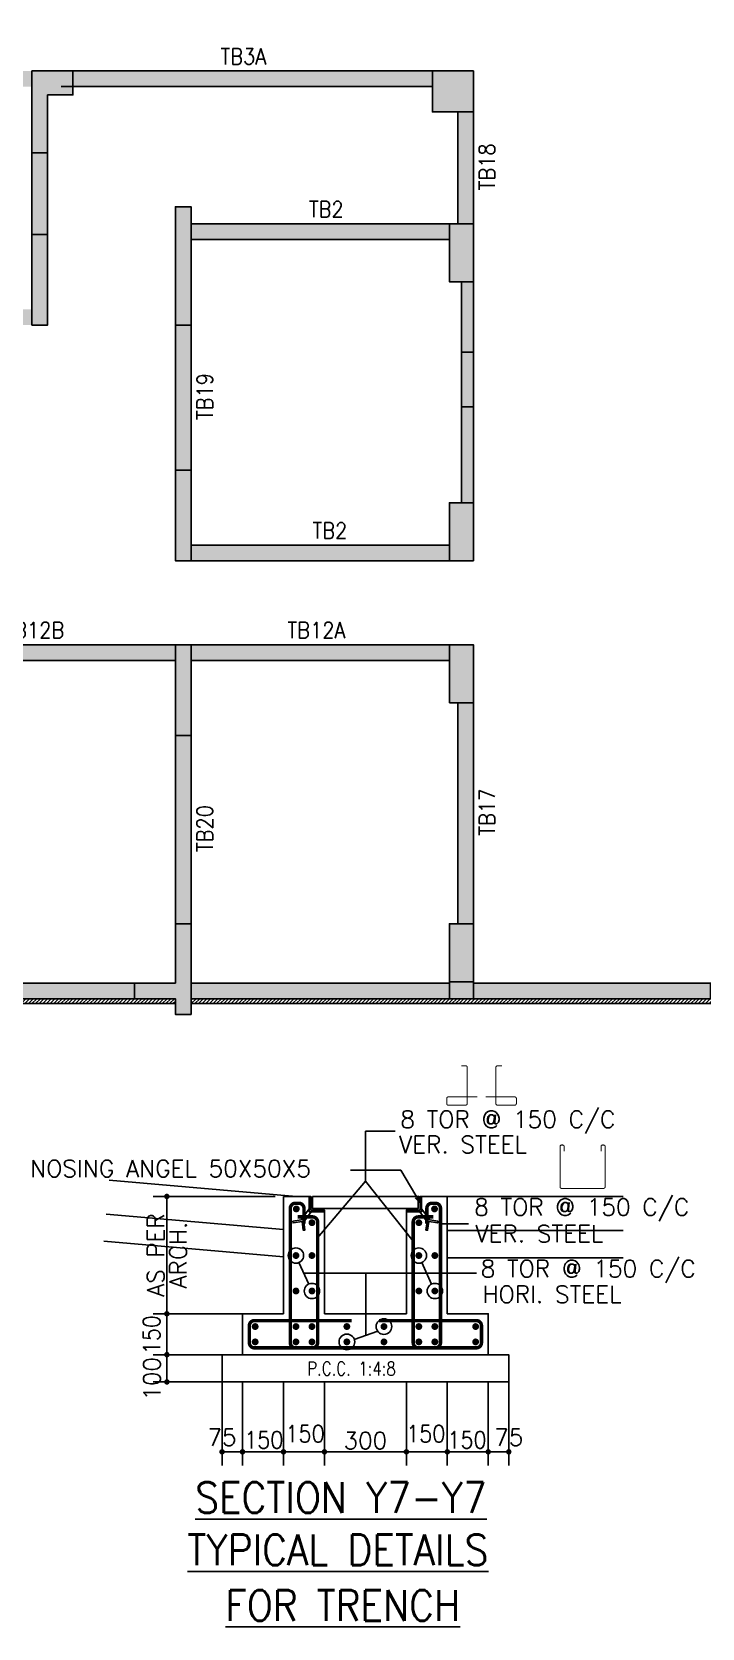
# Model space of a CAD drawing. Extents: x -200722 to 834823, y -494970 to 88783.
# Drawn here: x 310393 to 320208, y -314856 to -291460 of the extents above; entities that cross this region are included whole.
import ezdxf

# ---------------------------------------------------------------- set-up
doc = ezdxf.new("R2010")
doc.units = 0
doc.header["$LTSCALE"] = 100
doc.header["$MEASUREMENT"] = 0
doc.header["$PDMODE"] = 34
doc.linetypes.add('HIDDEN2', pattern=[0.1875, 0.125, -0.0625])
doc.layers.get('0').update_dxf_attribs({"linetype": 'CONTINUOUS'})
doc.layers.get('DEFPOINTS').update_dxf_attribs({"linetype": 'CONTINUOUS'})
for name, color, linetype in [('5', 4, 'CONTINUOUS'), ('ARO', 7, 'CONTINUOUS'), ('B_NO', 3, 'CONTINUOUS'), ('B_PLAN', 3, 'CONTINUOUS'), ('BEAM', 4, 'CONTINUOUS'), ('BEAMS', 4, 'HIDDEN2'), ('COL', 150, 'CONTINUOUS'), ('COL. SHED. STEEL.', 6, 'CONTINUOUS'), ('COL_H', 235, 'CONTINUOUS'), ('DIM', 3, 'CONTINUOUS'), ('RCCWALL', 6, 'CONTINUOUS'), ('STEEL', 6, 'CONTINUOUS'), ('TEXT', 2, 'CONTINUOUS')]:
    doc.layers.add(name, color=color, linetype=linetype)
doc.layers.add('HATCH', color=252, linetype='CONTINUOUS', lineweight=30)
doc.styles.add('ROMANS', font='romans.shx')
doc.styles.get("Standard").update_dxf_attribs({"font": 'simplex.shx'})
doc.dimstyles.new('01 S.K', dxfattribs={"dimtxt": 230, "dimasz": 100, "dimexe": 200, "dimexo": 100, "dimgap": 50, "dimtad": 1, "dimdec": 0, "dimzin": 0, "dimdsep": 46, "dimtxsty": 'Standard', "dimblk": 'DOT', "dimcen": 0.09, "dimclrd": 4, "dimclre": 4, "dimclrt": 4, "dimadec": 0, "dimazin": 0, "dimtfac": 1, "dimtdec": 0, "dimtofl": 0, "dimtmove": 0, "dimatfit": 3, "dimfxl": 2, "dimtolj": 1, "dimtzin": 0, "dimarcsym": 1})
doc.dimstyles.new('02 sk', dxfattribs={"dimtxt": 200, "dimasz": 100, "dimexe": 100, "dimexo": 50, "dimgap": 50, "dimtad": 1, "dimdec": 0, "dimzin": 0, "dimdsep": 46, "dimtxsty": 'Standard', "dimblk": 'DOT', "dimcen": 0.09, "dimclrt": 3, "dimadec": 0, "dimazin": 0, "dimtfac": 1, "dimtdec": 0, "dimtofl": 0, "dimtmove": 0, "dimatfit": 3, "dimldrblk": 'DOT', "dimfxl": 1, "dimtolj": 1, "dimtzin": 0, "dimarcsym": 1})
doc.dimstyles.new('STANDARD$0', dxfattribs={"dimtxt": 2.5, "dimasz": 2.5, "dimexe": 2, "dimexo": 0.7, "dimgap": 0.9, "dimtad": 1, "dimdec": 0, "dimdsep": 46, "dimtxsty": 'ROMANS', "dimcen": 0.09, "dimclrd": 4, "dimclre": 4, "dimclrt": 3, "dimadec": 0, "dimazin": 0, "dimtfac": 1, "dimtdec": 0, "dimtmove": 0, "dimatfit": 3, "dimfxl": 1, "dimtolj": 1, "dimtzin": 0, "dimarcsym": 0})

# ---------------------------------------------------------------- blocks, each defined once
blk = doc.blocks.new('DOT')
at = {"color": 0, "linetype": 'ByBlock'}
blk.add_line((-0.5, 0), (-1, 0), dxfattribs=at)
at = {"color": 0, "linetype": 'ByBlock', "const_width": 0.5}
blk.add_lwpolyline([(-0.25, 0, 1), (0.25, 0, 1)], format="xyb", close=True, dxfattribs=at)
blk = doc.blocks.new('*D2147')
at = {"layer": 'BEAM', "color": 0, "lineweight": -2, "transparency": 16777216}
for p, q in [((317077, -311369), (317077, -312473)), ((317377, -311369), (317377, -312473)), ((317297, -312273), (317157, -312273))]:
    blk.add_line(p, q, dxfattribs=at)
at = {"layer": 'DEFPOINTS', "color": 0, "lineweight": -3, "transparency": 16777216}
for p in [(317077, -311249), (317377, -311249), (317077, -312273)]:
    blk.add_point(p, dxfattribs=at)
at = {"layer": 'BEAM', "color": 0, "lineweight": -2, "transparency": 16777216, "xscale": 80, "yscale": 80, "zscale": 80, "rotation": 180}
blk.add_blockref('DOT', (317077, -312273), dxfattribs=at)
at = {"layer": 'BEAM', "color": 0, "lineweight": -2, "transparency": 16777216, "xscale": 80, "yscale": 80, "zscale": 80}
blk.add_blockref('DOT', (317377, -312273), dxfattribs=at)
at = {"layer": 'BEAM', "color": 0, "transparency": 16777216, "insert": (317377, -312060), "char_height": 248, "attachment_point": 5}
blk.add_mtext('\\A1;75', dxfattribs=at)
blk = doc.blocks.new('_DOT')
at = {"color": 0, "linetype": 'ByBlock'}
blk.add_line((-0.5, 0), (-1, 0), dxfattribs=at)
at = {"color": 0, "linetype": 'ByBlock', "const_width": 0.5}
blk.add_lwpolyline([(-0.25, 0, 1), (0.25, 0, 1)], format="xyb", close=True, dxfattribs=at)
blk = doc.blocks.new('*D2148')
at = {"layer": 'BEAM', "color": 0, "lineweight": -2, "transparency": 16777216}
for p, q in [((316477, -311369), (316477, -312473)), ((317077, -311369), (317077, -312473)), ((316557, -312273), (316997, -312273))]:
    blk.add_line(p, q, dxfattribs=at)
at = {"layer": 'DEFPOINTS', "color": 0, "lineweight": -3, "transparency": 16777216}
for p in [(316477, -311249), (317077, -311249), (317077, -312273)]:
    blk.add_point(p, dxfattribs=at)
at = {"layer": 'BEAM', "color": 0, "lineweight": -2, "transparency": 16777216, "xscale": 80, "yscale": 80, "zscale": 80, "rotation": 180}
blk.add_blockref('DOT', (316477, -312273), dxfattribs=at)
at = {"layer": 'BEAM', "color": 0, "lineweight": -2, "transparency": 16777216, "xscale": 80, "yscale": 80, "zscale": 80}
blk.add_blockref('DOT', (317077, -312273), dxfattribs=at)
at = {"layer": 'BEAM', "color": 0, "transparency": 16777216, "insert": (316765, -312098), "char_height": 248, "attachment_point": 5}
blk.add_mtext('\\A1;{\\W0.9;150}', dxfattribs=at)
blk = doc.blocks.new('*D2149')
at = {"layer": 'BEAM', "color": 0, "lineweight": -2, "transparency": 16777216}
for p, q in [((315877, -311369), (315877, -312473)), ((316477, -311369), (316477, -312473)), ((315957, -312273), (316397, -312273))]:
    blk.add_line(p, q, dxfattribs=at)
at = {"layer": 'DEFPOINTS', "color": 0, "lineweight": -3, "transparency": 16777216}
for p in [(315877, -311249), (316477, -311249), (316477, -312273)]:
    blk.add_point(p, dxfattribs=at)
at = {"layer": 'BEAM', "color": 0, "lineweight": -2, "transparency": 16777216, "xscale": 80, "yscale": 80, "zscale": 80, "rotation": 180}
blk.add_blockref('DOT', (315877, -312273), dxfattribs=at)
at = {"layer": 'BEAM', "color": 0, "lineweight": -2, "transparency": 16777216, "xscale": 80, "yscale": 80, "zscale": 80}
blk.add_blockref('DOT', (316477, -312273), dxfattribs=at)
at = {"layer": 'BEAM', "color": 0, "transparency": 16777216, "insert": (316161, -312007), "char_height": 248, "attachment_point": 5}
blk.add_mtext('\\A1;{\\W0.9;150}', dxfattribs=at)
blk = doc.blocks.new('*D2150')
at = {"layer": 'BEAM', "color": 0, "lineweight": -2, "transparency": 16777216}
for p, q in [((314677, -311369), (314677, -312473)), ((315877, -311369), (315877, -312473)), ((314757, -312273), (315797, -312273))]:
    blk.add_line(p, q, dxfattribs=at)
at = {"layer": 'DEFPOINTS', "color": 0, "lineweight": -3, "transparency": 16777216}
for p in [(314677, -311249), (315877, -311249), (315877, -312273)]:
    blk.add_point(p, dxfattribs=at)
at = {"layer": 'BEAM', "color": 0, "lineweight": -2, "transparency": 16777216, "xscale": 80, "yscale": 80, "zscale": 80, "rotation": 180}
blk.add_blockref('DOT', (314677, -312273), dxfattribs=at)
at = {"layer": 'BEAM', "color": 0, "lineweight": -2, "transparency": 16777216, "xscale": 80, "yscale": 80, "zscale": 80}
blk.add_blockref('DOT', (315877, -312273), dxfattribs=at)
at = {"layer": 'BEAM', "color": 0, "transparency": 16777216, "insert": (315277, -312109), "char_height": 248, "attachment_point": 5}
blk.add_mtext('\\A1;300', dxfattribs=at)
blk = doc.blocks.new('*D2151')
at = {"layer": 'BEAM', "color": 0, "lineweight": -2, "transparency": 16777216}
for p, q in [((313177, -311369), (313177, -312473)), ((313477, -311369), (313477, -312473)), ((313257, -312273), (313397, -312273))]:
    blk.add_line(p, q, dxfattribs=at)
at = {"layer": 'DEFPOINTS', "color": 0, "lineweight": -3, "transparency": 16777216}
for p in [(313177, -311249), (313477, -311249), (313477, -312273)]:
    blk.add_point(p, dxfattribs=at)
at = {"layer": 'BEAM', "color": 0, "lineweight": -2, "transparency": 16777216, "xscale": 80, "yscale": 80, "zscale": 80, "rotation": 180}
blk.add_blockref('DOT', (313177, -312273), dxfattribs=at)
at = {"layer": 'BEAM', "color": 0, "lineweight": -2, "transparency": 16777216, "xscale": 80, "yscale": 80, "zscale": 80}
blk.add_blockref('DOT', (313477, -312273), dxfattribs=at)
at = {"layer": 'BEAM', "color": 0, "transparency": 16777216, "insert": (313177, -312060), "char_height": 248, "attachment_point": 5}
blk.add_mtext('\\A1;75', dxfattribs=at)
blk = doc.blocks.new('*D2152')
at = {"layer": 'BEAM', "color": 0, "lineweight": -2, "transparency": 16777216}
for p, q in [((313057, -310849), (312169, -310849)), ((312369, -311169), (312369, -310929)), ((313057, -311249), (312169, -311249))]:
    blk.add_line(p, q, dxfattribs=at)
at = {"layer": 'DEFPOINTS', "color": 0, "lineweight": -3, "transparency": 16777216}
for p in [(312369, -310849), (313177, -310849), (313177, -311249)]:
    blk.add_point(p, dxfattribs=at)
at = {"layer": 'BEAM', "color": 0, "lineweight": -2, "transparency": 16777216, "xscale": 80, "yscale": 80, "zscale": 80}
for p, rotation in [((312369, -310849), 90), ((312369, -311249), 270)]:
    blk.add_blockref('DOT', p, dxfattribs=dict(at, rotation=rotation))
at = {"layer": 'BEAM', "color": 0, "transparency": 16777216, "insert": (312151, -311203), "char_height": 248, "attachment_point": 5, "rotation": 90}
blk.add_mtext('\\A1;100', dxfattribs=at)
blk = doc.blocks.new('*D2153')
at = {"layer": 'BEAM', "color": 0, "lineweight": -2, "transparency": 16777216}
for p, q in [((313357, -310249), (312169, -310249)), ((312369, -310769), (312369, -310329)), ((313357, -310849), (312169, -310849))]:
    blk.add_line(p, q, dxfattribs=at)
at = {"layer": 'DEFPOINTS', "color": 0, "lineweight": -3, "transparency": 16777216}
for p in [(312369, -310249), (313477, -310249), (313477, -310849)]:
    blk.add_point(p, dxfattribs=at)
at = {"layer": 'BEAM', "color": 0, "lineweight": -2, "transparency": 16777216, "xscale": 80, "yscale": 80, "zscale": 80}
for p, rotation in [((312369, -310249), 90), ((312369, -310849), 270)]:
    blk.add_blockref('DOT', p, dxfattribs=dict(at, rotation=rotation))
at = {"layer": 'BEAM', "color": 0, "transparency": 16777216, "insert": (312146, -310556), "char_height": 248, "attachment_point": 5, "rotation": 90}
blk.add_mtext('\\A1;{\\W0.9;150}', dxfattribs=at)
blk = doc.blocks.new('*D2154')
at = {"layer": 'BEAM', "color": 0, "lineweight": -2, "transparency": 16777216}
for p, q in [((313357, -308529), (312169, -308529)), ((312369, -310169), (312369, -308609)), ((313357, -310249), (312169, -310249))]:
    blk.add_line(p, q, dxfattribs=at)
at = {"layer": 'DEFPOINTS', "color": 0, "lineweight": -3, "transparency": 16777216}
for p in [(312369, -308529), (313477, -308529), (313477, -310249)]:
    blk.add_point(p, dxfattribs=at)
at = {"layer": 'BEAM', "color": 0, "lineweight": -2, "transparency": 16777216, "xscale": 80, "yscale": 80, "zscale": 80}
for p, rotation in [((312369, -308529), 90), ((312369, -310249), 270)]:
    blk.add_blockref('DOT', p, dxfattribs=dict(at, rotation=rotation))
at = {"layer": 'BEAM', "color": 0, "transparency": 16777216, "char_height": 248, "attachment_point": 5, "rotation": 90}
for s, insert in [('\\A1;AS PER ', (312205, -309389)), ('\\A1;ARCH.', (312533, -309389))]:
    blk.add_mtext(s, dxfattribs=dict(at, insert=insert))
blk = doc.blocks.new('*D2155')
at = {"layer": 'BEAM', "color": 0, "lineweight": -2, "transparency": 16777216}
for p, q in [((313477, -311369), (313477, -312473)), ((314077, -311369), (314077, -312473)), ((313997, -312273), (313557, -312273))]:
    blk.add_line(p, q, dxfattribs=at)
at = {"layer": 'DEFPOINTS', "color": 0, "lineweight": -3, "transparency": 16777216}
for p in [(313477, -311249), (314077, -311249), (313477, -312273)]:
    blk.add_point(p, dxfattribs=at)
at = {"layer": 'BEAM', "color": 0, "lineweight": -2, "transparency": 16777216, "xscale": 80, "yscale": 80, "zscale": 80, "rotation": 180}
blk.add_blockref('DOT', (313477, -312273), dxfattribs=at)
at = {"layer": 'BEAM', "color": 0, "lineweight": -2, "transparency": 16777216, "xscale": 80, "yscale": 80, "zscale": 80}
blk.add_blockref('DOT', (314077, -312273), dxfattribs=at)
at = {"layer": 'BEAM', "color": 0, "transparency": 16777216, "insert": (313788, -312098), "char_height": 248, "attachment_point": 5}
blk.add_mtext('\\A1;{\\W0.9;150}', dxfattribs=at)
blk = doc.blocks.new('*D2156')
at = {"layer": 'BEAM', "color": 0, "lineweight": -2, "transparency": 16777216}
for p, q in [((314077, -311369), (314077, -312473)), ((314677, -311369), (314677, -312473)), ((314597, -312273), (314157, -312273))]:
    blk.add_line(p, q, dxfattribs=at)
at = {"layer": 'DEFPOINTS', "color": 0, "lineweight": -3, "transparency": 16777216}
for p in [(314077, -311249), (314677, -311249), (314077, -312273)]:
    blk.add_point(p, dxfattribs=at)
at = {"layer": 'BEAM', "color": 0, "lineweight": -2, "transparency": 16777216, "xscale": 80, "yscale": 80, "zscale": 80, "rotation": 180}
blk.add_blockref('DOT', (314077, -312273), dxfattribs=at)
at = {"layer": 'BEAM', "color": 0, "lineweight": -2, "transparency": 16777216, "xscale": 80, "yscale": 80, "zscale": 80}
blk.add_blockref('DOT', (314677, -312273), dxfattribs=at)
at = {"layer": 'BEAM', "color": 0, "transparency": 16777216, "insert": (314393, -312007), "char_height": 248, "attachment_point": 5}
blk.add_mtext('\\A1;{\\W0.9;150}', dxfattribs=at)
blk = doc.blocks.new('*D3082')
at = {"color": 4, "lineweight": -2, "ltscale": 0.4, "transparency": 16777216}
for p, q in [((307108, -290983), (307108, -290940)), ((316259, -290983), (316259, -290940)), ((307208, -291140), (316159, -291140))]:
    blk.add_line(p, q, dxfattribs=at)
at = {"layer": 'DEFPOINTS', "color": 0, "lineweight": -3, "ltscale": 0.4, "transparency": 16777216}
for p in [(316259, -291140), (307108, -292032, 7447), (316259, -292032, 7447)]:
    blk.add_point(p, dxfattribs=at)
at = {"color": 4, "lineweight": -2, "ltscale": 0.4, "transparency": 16777216, "xscale": 100, "yscale": 100, "zscale": 100, "rotation": 180}
blk.add_blockref('_DOT', (307108, -291140), dxfattribs=at)
at = {"color": 4, "lineweight": -2, "ltscale": 0.4, "transparency": 16777216, "xscale": 100, "yscale": 100, "zscale": 100}
blk.add_blockref('_DOT', (316259, -291140), dxfattribs=at)
at = {"color": 4, "lineweight": -3, "ltscale": 0.4, "transparency": 16777216, "insert": (311683, -290840), "char_height": 500, "attachment_point": 5}
blk.add_mtext('\\A1;9151', dxfattribs=at)

msp = doc.modelspace()

# ---------------------------------------------------------------- hatches: boundary and pattern name
at = {"lineweight": -3, "ltscale": 0.4, "true_color": 0x000000}
h = msp.add_hatch(color=18, dxfattribs=at)
h.dxf.hatch_style = 1
h.paths.add_polyline_path([(267440.6, -323989.5), (267440.6, -323759.5), (262174.6, -323759.5), (262174.6, -323989.5)])
h.paths.add_polyline_path([(237258.6, -323759.5), (237258.6, -323989.5), (242524.6, -323989.5), (242524.6, -323759.5)])
h.paths.add_polyline_path([(310992.6, -292262), (316258.6, -292262), (316258.6, -292032), (310992.6, -292032)])
h.paths.add_polyline_path([(243124.6, -323759.5), (243124.6, -323989.5), (246409.6, -323989.5), (246409.6, -323759.5)])
h.paths.add_polyline_path([(307107.6, -292262), (310392.6, -292262), (310392.6, -292032), (307107.6, -292032)])
h.paths.add_polyline_path([(258289.6, -323759.5), (258289.6, -323989.5), (261574.6, -323989.5), (261574.6, -323759.5)])
at = {"lineweight": -3, "ltscale": 0.4}
h = msp.add_hatch(color=3, dxfattribs=at)
h.dxf.hatch_style = 1
h.paths.add_polyline_path([(267810.6, -325999.5), (268040.6, -325999.5), (268040.6, -324359.5), (267810.6, -324359.5)])
h.paths.add_polyline_path([(236658.6, -325999.5), (236888.6, -325999.5), (236888.6, -324359.5), (236658.6, -324359.5), (236658.6, -325999.5)])
h.paths.add_polyline_path([(316628.6, -294272), (316858.6, -294272), (316858.6, -292632), (316628.6, -292632)])
h.paths.add_polyline_path([(285476.6, -294272), (285706.6, -294272), (285706.6, -292632), (285476.6, -292632), (285476.6, -294272)])
h = msp.add_hatch(color=3, dxfattribs=at)
h.dxf.hatch_style = 1
h.paths.add_polyline_path([(240793.6, -329609.5), (240793.6, -327484.5), (241023.6, -327484.5), (241023.6, -329609.5)])
h.paths.add_polyline_path([(312493.6, -297882), (312493.6, -295757), (312723.6, -295757), (312723.6, -297882), (312493.6, -297882)])
h.paths.add_polyline_path([(246409.6, -324659.5), (246409.6, -326154.5), (246639.6, -326154.5), (246639.6, -324659.5)])
h.paths.add_polyline_path([(295227.6, -292932), (295227.6, -294427), (295457.6, -294427), (295457.6, -292932), (295227.6, -292932)])
h.paths.add_polyline_path([(258059.6, -326154.5), (258289.6, -326154.5), (258289.6, -324659.5), (258059.6, -324659.5)])
h.paths.add_polyline_path([(306877.6, -294427), (306877.6, -292932), (307107.6, -292932), (307107.6, -294427), (306877.6, -294427)])
at = {"lineweight": -3, "ltscale": 0.4, "true_color": 0x000000}
h = msp.add_hatch(color=18, dxfattribs=at)
h.dxf.hatch_style = 1
h.paths.add_polyline_path([(237008.6, -325999.5), (237008.6, -326229.5), (240793.6, -326229.5), (240793.6, -325999.5)])
h.paths.add_polyline_path([(263905.6, -326229.5), (267690.6, -326229.5), (267690.6, -325999.5), (263905.6, -325999.5)])
h.paths.add_polyline_path([(285826.6, -294272), (285826.6, -294502), (289611.6, -294502), (289611.6, -294272), (285826.6, -294272)])
h.paths.add_polyline_path([(316508.6, -294502), (316508.6, -294272), (312723.6, -294272), (312723.6, -294502), (316508.6, -294502)])
h = msp.add_hatch(color=18, dxfattribs=at)
h.dxf.hatch_style = 1
h.paths.add_polyline_path([(246409.6, -327484.5), (246409.6, -327254.5), (243124.6, -327254.5), (243124.6, -327484.5)])
h.paths.add_polyline_path([(310392.6, -295757), (310392.6, -295527), (307107.6, -295527), (307107.6, -295757), (310392.6, -295757)])
h = msp.add_hatch(color=18, dxfattribs=at)
h.dxf.hatch_style = 1
h.paths.add_polyline_path([(237008.6, -330709.5), (237008.6, -330939.5), (240793.6, -330939.5), (240793.6, -330709.5)])
h.paths.add_polyline_path([(263905.6, -330939.5), (267690.6, -330939.5), (267690.6, -330709.5), (263905.6, -330709.5)])
h.paths.add_polyline_path([(285826.6, -298982), (285826.6, -299212), (289611.6, -299212), (289611.6, -298982), (285826.6, -298982)])
h.paths.add_polyline_path([(316508.6, -299212), (316508.6, -298982), (312723.6, -298982), (312723.6, -299212), (316508.6, -299212)])
h = msp.add_hatch(color=18, dxfattribs=at)
h.dxf.hatch_style = 1
h.paths.add_polyline_path([(241023.6, -332169.5), (241023.6, -332399.5), (245109.6, -332399.5), (245109.6, -332169.5)])
h.paths.add_polyline_path([(308407.6, -300672), (312493.6, -300672), (312493.6, -300442), (308407.6, -300442)])
h.paths.add_polyline_path([(237008.6, -332399.5), (240793.6, -332399.5), (240793.6, -332169.5), (237008.6, -332169.5)])
h.paths.add_polyline_path([(263905.6, -332399.5), (267690.6, -332399.5), (267690.6, -332169.5), (263905.6, -332169.5)])
h.paths.add_polyline_path([(285826.6, -300672), (289611.6, -300672), (289611.6, -300442), (285826.6, -300442)])
h.paths.add_polyline_path([(312723.6, -300442), (312723.6, -300672), (316508.6, -300672), (316508.6, -300442), (312723.6, -300442)])
h.paths.add_polyline_path([(228850.6, -332399.5), (231398.6, -332399.5), (231628.6, -332399.5), (232214.6, -332399.5), (232214.6, -332169.5), (228850.6, -332169.5)])
h.paths.add_polyline_path([(272484.6, -332399.5), (273070.6, -332399.5), (273300.6, -332399.5), (275848.6, -332399.5), (275848.6, -332169.5), (272484.6, -332169.5)])
h.paths.add_polyline_path([(277668.6, -300672), (280216.6, -300672), (280446.6, -300672), (281032.6, -300672), (281032.6, -300442), (277668.6, -300442)])
h.paths.add_polyline_path([(321302.6, -300442), (321302.6, -300672), (321888.6, -300672), (322118.6, -300672), (324666.6, -300672), (324666.6, -300442), (321302.6, -300442)])
h.paths.add_polyline_path([(245459.6, -332399.5), (248539.6, -332399.5), (248539.6, -332169.5), (248359.6, -332169.5), (248289.6, -332169.5), (248059.6, -332169.5), (245459.6, -332169.5)])
h.paths.add_polyline_path([(304977.6, -300672), (308057.6, -300672), (308057.6, -300442), (305457.6, -300442), (305227.6, -300442), (305157.6, -300442), (304977.6, -300442)])
h.paths.add_polyline_path([(256159.6, -332399.5), (259239.6, -332399.5), (259239.6, -332169.5), (256639.6, -332169.5), (256409.6, -332169.5), (256339.6, -332169.5), (256159.6, -332169.5)])
h.paths.add_polyline_path([(294277.6, -300672), (297357.6, -300672), (297357.6, -300442), (297177.6, -300442), (297107.6, -300442), (296877.6, -300442), (294277.6, -300442)])
h.paths.add_polyline_path([(261590.5, -332399.5), (261590.5, -332169.5), (263675.6, -332169.5), (263675.6, -332169.5), (263675.6, -332399.5)])
h.paths.add_polyline_path([(289841.6, -300442), (291926.7, -300442), (291926.7, -300672), (289841.6, -300672), (289841.6, -300442)])
h.paths.add_polyline_path([(259589.6, -332169.5), (260713.5, -332169.5), (259589.6, -332169.5), (260713.5, -332169.5), (260713.5, -332399.5), (259589.6, -332399.5), (259589.6, -332169.5), (260713.5, -332169.5)])
h.paths.add_polyline_path([(292803.7, -300672), (292803.7, -300442), (293927.6, -300442), (293927.6, -300672)])
h.paths.add_polyline_path([(260713.5, -332399.5), (260713.5, -332169.5), (261590.5, -332169.5), (261590.5, -332399.5)])
h.paths.add_polyline_path([(291926.7, -300672), (291926.7, -300442), (292803.7, -300442), (292803.7, -300672)])
at = {"lineweight": -3, "ltscale": 0.4}
h = msp.add_hatch(color=3, dxfattribs=at)
h.dxf.hatch_style = 1
h.paths.add_polyline_path([(268040.6, -336259.5), (268040.6, -333019.5), (267810.6, -333019.5), (267810.6, -336259.5)])
h.paths.add_polyline_path([(236658.6, -333019.5), (236658.6, -336259.5), (236888.6, -336259.5), (236888.6, -333019.5)])
h.paths.add_polyline_path([(316628.6, -304532), (316858.6, -304532), (316858.6, -301292), (316628.6, -301292), (316628.6, -304532)])
h.paths.add_polyline_path([(285476.6, -304532), (285476.6, -301292), (285706.6, -301292), (285706.6, -304532), (285476.6, -304532)])
h = msp.add_hatch(color=3, dxfattribs=at)
h.dxf.hatch_style = 1
h.paths.add_polyline_path([(245109.6, -336259.5), (245109.6, -333019.5), (245339.6, -333019.5), (245339.6, -336259.5)])
h.paths.add_polyline_path([(308177.6, -304532), (308407.6, -304532), (308407.6, -301292), (308177.6, -301292), (308177.6, -304532)])
h.paths.add_polyline_path([(240793.6, -336259.5), (240793.6, -333499.5), (241023.6, -333499.5), (241023.6, -336259.5)])
h.paths.add_polyline_path([(312493.6, -304532), (312723.6, -304532), (312723.6, -301772), (312493.6, -301772), (312493.6, -304532)])
at = {"layer": 'COL_H', "ltscale": 0.4, "true_color": 0x000000}
for points in [[(310992.6, -292032), (310392.6, -292032), (310392.6, -293232), (310622.6, -293232), (310622.6, -292382), (310992.6, -292382)], [(310622.6, -294427), (310392.6, -294427), (310392.6, -293232), (310622.6, -293232)], [(312723.6, -295757), (312723.6, -294022), (312493.6, -294022), (312493.6, -295757)], [(316508.6, -294272), (316858.6, -294272), (316858.6, -295122), (316508.6, -295122)], [(310622.6, -294427), (310622.6, -295757), (310392.6, -295757), (310392.6, -294427)], [(316858.6, -296153), (316683.6, -296153), (316683.6, -295122), (316858.6, -295122)], [(316683.6, -296953), (316683.6, -296153), (316858.6, -296153), (316858.6, -296953)], [(316858.6, -296953), (316683.6, -296953), (316683.6, -298362), (316858.6, -298362)], [(312723.6, -297882), (312723.6, -299212), (312493.6, -299212), (312493.6, -297882)], [(316508.6, -299212), (316858.6, -299212), (316858.6, -298362), (316508.6, -298362)], [(312723.6, -300442), (312723.6, -301772), (312493.6, -301772), (312493.6, -300442)], [(316508.6, -301292), (316858.6, -301292), (316858.6, -300442), (316508.6, -300442)], [(312723.6, -305862), (312723.6, -304532), (312493.6, -304532), (312493.6, -305402), (311893.6, -305402), (311893.6, -305632), (312493.6, -305632), (312493.6, -305862)], [(316508.6, -305382), (316858.6, -305382), (316858.6, -304532), (316508.6, -304532)], [(316508.6, -305382), (316508.6, -305632), (316858.6, -305632), (316858.6, -305382)]]:
    msp.add_hatch(color=18, dxfattribs=at).paths.add_polyline_path(points)
at = {"layer": 'DIM', "ltscale": 0.4, "true_color": 0x000000}
h = msp.add_hatch(dxfattribs=at)
h.set_pattern_fill('ANSI31', color=18, scale=300, style=0)
h.set_pattern_definition([(45, (0, -330671.425), (-26.5165043, 26.5165043), [])])
h.paths.add_polyline_path([(308177.6, -305632), (304857.6, -305632), (304857.6, -305702), (308177.6, -305702)])
h.paths.add_polyline_path([(312493.6, -305632), (308407.6, -305632), (308407.6, -305702), (312493.6, -305702)])
h.paths.add_polyline_path([(325811.6, -305632), (312723.6, -305632), (312723.6, -305702), (325811.6, -305702)])
at = {"layer": 'HATCH', "ltscale": 0.4, "true_color": 0x000000}
msp.add_hatch(color=18, dxfattribs=at).paths.add_polyline_path([(316258.6, -292032), (316858.6, -292032), (316858.6, -292632), (316258.6, -292632)])
at = {"layer": 'HATCH', "lineweight": -3, "ltscale": 0.4, "true_color": 0x000000}
for points in [[(309007.6, -305402), (311893.6, -305402), (311893.6, -305632), (309007.6, -305632)], [(312723.6, -305402), (316508.6, -305402), (316508.6, -305632), (312723.6, -305632)], [(316858.6, -305402), (320332.6, -305402), (320332.6, -305632), (316858.6, -305632)]]:
    msp.add_hatch(color=18, dxfattribs=at).paths.add_polyline_path(points)

# ---------------------------------------------------------------- linework, layer by layer
at = {"color": 3, "linetype": 'Continuous'}
msp.add_line((313176.9, -311249), (317376.9, -311249), dxfattribs=at)
at = {"color": 8, "linetype": 'Continuous'}
msp.add_lwpolyline([(314501.9, -308529), (316051.9, -308529), (316051.9, -308704), (314501.9, -308704)], close=True, dxfattribs=at)
at = {"color": 3, "linetype": 'Continuous', "const_width": 50}
for points in [[(314289.4, -308712.6, -1), (314239.4, -308712.6, -1)], [(316264.5, -308712.6, 1), (316314.5, -308712.6, 1)], [(314519, -308914.3, -1), (314469, -308914.3, -1)], [(316034.8, -308914.3, 1), (316084.8, -308914.3, 1)], [(314234.8, -309395.7, 1), (314284.8, -309395.7, 1)], [(314519, -309395.7, -1), (314469, -309395.7, -1)], [(316034.8, -309395.7, 1), (316084.8, -309395.7, 1)], [(316319, -309395.7, -1), (316269, -309395.7, -1)], [(314234.8, -309915.6, 1), (314284.8, -309915.6, 1)], [(314519, -309915.6, -1), (314469, -309915.6, -1)], [(316034.8, -309915.6, 1), (316084.8, -309915.6, 1)], [(316319, -309915.6, -1), (316269, -309915.6, -1)], [(313637.2, -310436.6, 1), (313687.2, -310436.6, 1)], [(314234.8, -310436.6, 1), (314284.8, -310436.6, 1)], [(314519, -310436.6, -1), (314469, -310436.6, -1)], [(314980.3, -310436.6, 1), (315030.3, -310436.6, 1)], [(315573.6, -310436.6, -1), (315523.6, -310436.6, -1)], [(316034.8, -310436.6, 1), (316084.8, -310436.6, 1)], [(316319, -310436.6, -1), (316269, -310436.6, -1)], [(316916.6, -310436.6, -1), (316866.6, -310436.6, -1)], [(313637.2, -310661.4, -1), (313687.2, -310661.4, -1)], [(314234.8, -310661.4, -1), (314284.8, -310661.4, -1)], [(314519, -310661.4, 1), (314469, -310661.4, 1)], [(314980.3, -310661.4, -1), (315030.3, -310661.4, -1)], [(315573.6, -310661.4, 1), (315523.6, -310661.4, 1)], [(316034.8, -310661.4, -1), (316084.8, -310661.4, -1)], [(316319, -310661.4, 1), (316269, -310661.4, 1)], [(316916.6, -310661.4, 1), (316866.6, -310661.4, 1)]]:
    msp.add_lwpolyline(points, format="xyb", close=True, dxfattribs=at)
at = {"layer": '5', "color": 18, "linetype": 'Continuous', "true_color": 0x000000}
for p, q in [((314076.9, -310249), (314076.9, -308529)), ((316476.9, -308529), (319054.9, -308529)), ((314676.9, -310249), (314676.9, -308729)), ((315876.9, -310249), (315876.9, -308729)), ((316476.9, -309029), (319054.9, -309029)), ((316476.9, -309429), (319054.9, -309429)), ((313476.9, -310849), (313476.9, -310249)), ((313476.9, -310249), (314076.9, -310249)), ((314676.9, -310249), (315876.9, -310249)), ((313476.9, -310849), (317376.9, -310849))]:
    msp.add_line(p, q, dxfattribs=at)
for points in [[(314464.9, -308529), (314264.9, -308529), (311525.2, -308290.4)], [(314076.9, -308529), (314476.9, -308529), (314476.9, -308729), (314676.9, -308729)], [(316476.9, -310249), (316476.9, -308529), (316076.9, -308529), (316076.9, -308729), (315876.9, -308729)], [(314076.9, -309014.5), (311481.8, -308788.5)], [(314076.9, -309416.1), (311447.1, -309187)], [(317076.9, -310849), (317076.9, -310249), (316476.9, -310249)]]:
    msp.add_lwpolyline(points, dxfattribs=at)
msp.add_lwpolyline([(313176.9, -310849), (317376.9, -310849), (317376.9, -311249), (313176.9, -311249)], close=True, dxfattribs=at)
at = {"layer": 'B_PLAN', "color": 18, "ltscale": 0.4, "true_color": 0x000000}
for p, q in [((316258.6, -292032, 7446.6), (310822.6, -292032, 7446.6)), ((316258.6, -292262, 7446.6), (310822.6, -292262, 7446.6)), ((316628.6, -292632, 7446.6), (316628.6, -294272, 7446.6)), ((316858.6, -292632, 7446.6), (316858.6, -294272, 7446.6)), ((316508.6, -294272, 7446.6), (312723.6, -294272, 7446.6)), ((316508.6, -294502, 7446.6), (312723.6, -294502, 7446.6)), ((312493.6, -297882, 7446.6), (312493.6, -295757, 7446.6)), ((312723.6, -295757, 7446.6), (312723.6, -297882, 7446.6)), ((316508.6, -298982, 7446.6), (312723.6, -298982, 7446.6)), ((316508.6, -299212, 7446.6), (312723.6, -299212, 7446.6)), ((312493.6, -300442, 7446.6), (308407.6, -300442, 7446.6)), ((316508.6, -300442, 7446.6), (312723.6, -300442, 7446.6)), ((312493.6, -300672, 7446.6), (308407.6, -300672, 7446.6)), ((316508.6, -300672, 7446.6), (312723.6, -300672, 7446.6)), ((316628.6, -301292, 7446.6), (316628.6, -304532, 7446.6)), ((316858.6, -301292, 7446.6), (316858.6, -304532, 7446.6)), ((312493.6, -301772, 7446.6), (312493.6, -304532, 7446.6)), ((312723.6, -304532, 7446.6), (312723.6, -301772, 7446.6))]:
    msp.add_line(p, q, dxfattribs=at)
at = {"layer": 'BEAM', "color": 18, "true_color": 0x000000}
for p, q in [((313953.8, -308529), (312569.5, -308529)), ((313476.9, -310249), (312569.5, -310249)), ((313176.9, -310849), (312569.5, -310849)), ((312569.5, -311249), (313176.9, -311249)), ((313176.9, -312073.1), (313176.9, -311249)), ((313476.9, -312073.1), (313476.9, -311249)), ((314076.9, -312073.1), (314076.9, -311249)), ((314676.9, -312073.1), (314676.9, -311249)), ((315876.9, -312073.1), (315876.9, -311249)), ((316476.9, -312073.1), (316476.9, -311249)), ((317076.9, -312073.1), (317076.9, -311249)), ((317376.9, -312073.1), (317376.9, -311249))]:
    msp.add_line(p, q, dxfattribs=at)
at = {"layer": 'BEAMS', "color": 1, "linetype": 'ByBlock'}
for points in [[(314452.9, -308529), (314476.9, -308529), (314476.9, -308729), (314676.9, -308729), (314676.9, -308753), (314452.9, -308753), (314452.9, -308529)], [(316100.9, -308529), (316076.9, -308529), (316076.9, -308729), (315876.9, -308729), (315876.9, -308753), (316100.9, -308753), (316100.9, -308529)]]:
    msp.add_lwpolyline(points, dxfattribs=at)
at = {"layer": 'BEAMS', "color": 18, "linetype": 'ByBlock', "true_color": 0x000000}
for points in [[(314452.9, -308711.3), (314334.9, -308873.3), (314214.2, -308894.2), (314218.3, -308917.9), (314348.6, -308895.3), (314367, -309026.2), (314390.8, -309022.9), (314373.7, -308901.6), (314481.9, -308753)], [(316100.9, -308711.3), (316219, -308873.3), (316339.6, -308894.2), (316335.5, -308917.9), (316205.3, -308895.3), (316186.8, -309026.2), (316163.1, -309022.9), (316180.2, -308901.6), (316071.9, -308753)]]:
    msp.add_lwpolyline(points, dxfattribs=at)
at = {"layer": 'COL', "color": 18, "ltscale": 500, "true_color": 0x000000, "elevation": 7446.6}
msp.add_lwpolyline([(316258.6, -292032), (316858.6, -292032), (316858.6, -292632), (316258.6, -292632), (316258.6, -292032)], dxfattribs=at)
at = {"layer": 'COL. SHED. STEEL.', "color": 18, "ltscale": 500, "true_color": 0x000000, "elevation": 7446.6}
for points in [[(310992.6, -292032), (310392.6, -292032), (310392.6, -293232), (310622.6, -293232), (310622.6, -292382), (310622.6, -292382), (310992.6, -292382), (310992.6, -292032)], [(312723.6, -295757), (312723.6, -294022), (312493.6, -294022), (312493.6, -295757), (312723.6, -295757)], [(316508.6, -294272), (316858.6, -294272), (316858.6, -295122), (316508.6, -295122), (316508.6, -294272)], [(310622.6, -294427), (310622.6, -295757), (310392.6, -295757), (310392.6, -294427), (310622.6, -294427)], [(316683.6, -296953), (316683.6, -296153), (316858.6, -296153), (316858.6, -296953), (316858.6, -296953), (316683.6, -296953)], [(312723.6, -297882), (312723.6, -299212), (312493.6, -299212), (312493.6, -297882), (312723.6, -297882)], [(316508.6, -299212), (316858.6, -299212), (316858.6, -298362), (316508.6, -298362), (316508.6, -299212)], [(312723.6, -300442), (312723.6, -301772), (312493.6, -301772), (312493.6, -300442), (312723.6, -300442)], [(316508.6, -301292), (316858.6, -301292), (316858.6, -300442), (316508.6, -300442), (316508.6, -301292)], [(312723.6, -305862), (312723.6, -304532), (312493.6, -304532), (312493.6, -305402), (311893.6, -305402), (311893.6, -305632), (312493.6, -305632), (312493.6, -305862), (312723.6, -305862)], [(316508.6, -305382), (316858.6, -305382), (316858.6, -304532), (316508.6, -304532), (316508.6, -305382)]]:
    msp.add_lwpolyline(points, dxfattribs=at)
for points in [[(310622.6, -294427), (310392.6, -294427), (310392.6, -293232), (310622.6, -293232)], [(316858.6, -296153), (316683.6, -296153), (316683.6, -295122), (316858.6, -295122)], [(316858.6, -296953), (316683.6, -296953), (316683.6, -298362), (316858.6, -298362)], [(316508.6, -305382), (316858.6, -305382), (316858.6, -305632), (316508.6, -305632)]]:
    msp.add_lwpolyline(points, close=True, dxfattribs=at)
at = {"layer": 'RCCWALL', "color": 42, "ltscale": 0.4}
for points, elevation in [([(309007.6, -305402), (311893.6, -305402), (311893.6, -305632), (309007.6, -305632)], 3998.7), ([(312723.6, -305402), (316508.6, -305402), (316508.6, -305632), (312723.6, -305632)], 7446.6), ([(316858.6, -305402), (320332.6, -305402), (320332.6, -305632), (316858.6, -305632)], 7446.6)]:
    msp.add_lwpolyline(points, close=True, dxfattribs=dict(at, elevation=elevation))
at = {"layer": 'RCCWALL', "color": 1, "ltscale": 0.4, "elevation": 7446.6}
for points in [[(312493.6, -305632), (308407.6, -305632), (308407.6, -305702), (312493.6, -305702)], [(325811.6, -305632), (312723.6, -305632), (312723.6, -305702), (325811.6, -305702)]]:
    msp.add_lwpolyline(points, close=True, dxfattribs=at)
at = {"layer": 'STEEL', "color": 18, "true_color": 0x000000}
for points, const_width in [([(316680.3, -306615), (316745.8, -306615, -0.4142136), (316768.3, -306637.5), (316768.3, -307168.5, -0.4142136), (316745.8, -307191), (316490.8, -307191, -0.4142136), (316468.3, -307168.5), (316468.3, -307093.5, -0.4142136), (316490.8, -307071), (316918.3, -307071)], 15.2), ([(317276.2, -306615), (317210.8, -306615, 0.4142136), (317188.3, -306637.5), (317188.3, -307168.5, 0.4142136), (317210.8, -307191), (317465.8, -307191, 0.4142136), (317488.3, -307168.5), (317488.3, -307093.5, 0.4142136), (317465.8, -307071), (317038.3, -307071)], 15.2), ([(318188.2, -307865.8), (318188.2, -307797.9, 0.4142136), (318165.7, -307775.4), (318150.7, -307775.4, 0.4142136), (318128.2, -307797.9), (318128.2, -308388.9, 0.4142136), (318150.7, -308411.4), (318765.7, -308411.4, 0.4142136), (318788.2, -308388.9), (318788.2, -307797.9, 0.4142136), (318765.7, -307775.4), (318750.7, -307775.4, 0.4142136), (318728.2, -307797.9), (318728.2, -307865.8)], 15.2), ([(314376.9, -308930.4), (314376.9, -308704, 0.4142136), (314301.9, -308629), (314251.9, -308629, 0.4142136), (314176.9, -308704), (314176.9, -310674, 0.4142136), (314251.9, -310749), (316301.9, -310749, 0.4142136), (316376.9, -310674), (316376.9, -308704, 0.4142136), (316301.9, -308629), (316251.9, -308629, 0.4142136), (316176.9, -308704), (316176.9, -308930.4)], 50.8), ([(314283.8, -308829), (314501.9, -308829, -0.4142136), (314576.9, -308904), (314576.9, -310674, -0.4142136), (314501.9, -310749), (313651.9, -310749, -0.4142136), (313576.9, -310674), (313576.9, -310424, -0.4142136), (313651.9, -310349), (315076.9, -310349)], 50.8), ([(316270.1, -308829), (316051.9, -308829, 0.4142136), (315976.9, -308904), (315976.9, -310674, 0.4142136), (316051.9, -310749), (316901.9, -310749, 0.4142136), (316976.9, -310674), (316976.9, -310424, 0.4142136), (316901.9, -310349), (315476.9, -310349)], 50.8)]:
    msp.add_lwpolyline(points, format="xyb", dxfattribs=dict(at, const_width=const_width))
at = {"layer": 'TEXT', "color": 18, "true_color": 0x000000}
for p, q in [((315276.9, -308306.3), (315276.9, -307574)), ((315276.9, -307574), (315714.8, -307574)), ((315276.9, -308306.3), (314576.9, -309134.3)), ((315976.9, -309183), (315276.9, -308306.3)), ((316376.9, -308929.8), (316788.1, -308929.8)), ((314303.6, -309498.9), (314447.4, -309813.5)), ((316103.6, -309498.9), (316247.4, -309813.5)), ((314375.5, -309656.2), (316904.8, -309656.2)), ((315285.6, -310565.2), (315285.6, -309656.2)), ((315457.7, -310506.2), (315113.6, -310624.3))]:
    msp.add_line(p, q, dxfattribs=at)
for centre, radius in [((314259.8, -309395.7), 112.2), ((316059.8, -309395.7), 112.2), ((314494, -309915.6), 112.2), ((316294, -309915.6), 112.2), ((315548.6, -310436.6), 114.5), ((315005.3, -310661.4), 114.5)]:
    msp.add_circle(centre, radius, dxfattribs=at)

# ---------------------------------------------------------------- texts
at = {"layer": 'B_NO', "color": 18, "true_color": 0x000000, "width": 0.9}
for s, height, p in [('TB3A', 232, (313154.1, -291934.7)), ('TB2', 232, (314448.4, -294174.7)), ('TB2', 232, (314501.6, -298884.7)), ('TB12B', 232, (309988.9, -300344.7)), ('TB12A', 232, (314134.5, -300344.7)), ('%%USECTION Y7-Y7', 450, (312785.6, -313168.2)), ('%%UTYPICAL DETAILS', 450, (312670.8, -313934.9)), ('%%UFOR TRENCH', 450, (313227.1, -314748.4))]:
    msp.add_text(s, height=height, dxfattribs=at).set_placement(p)
for s, p in [('TB18', (317175, -293782.1, -2897.2)), ('TB19', (313040, -297149.6, -2897.2)), ('TB17', (317175, -303242.1, -2897.2)), ('TB20', (313040, -303482.1, -2897.2))]:
    msp.add_text(s, height=232, rotation=90, dxfattribs=at).set_placement(p)
at = {"layer": 'TEXT', "color": 18, "true_color": 0x000000}
for s, p in [('8 TOR @ 150 C/C', (315788.6, -307524.6)), ('VER. STEEL', (315769.3, -307893.4)), ('NOSING ANGEL 50X50X5 ', (310365.9, -308245.3, 0)), ('8 TOR @ 150 C/C', (316870, -308809.9)), ('VER. STEEL', (316887.4, -309201.1)), ('8 TOR @ 150 C/C', (316965.7, -309712.6)), ('HORI. STEEL', (316993.1, -310089.6))]:
    msp.add_text(s, height=250, dxfattribs=at).set_placement(p)
at = {"layer": 'TEXT', "color": 18, "true_color": 0x000000, "width": 0.8}
msp.add_text('P.C.C. 1:4:8', height=200, dxfattribs=at).set_placement((314425.5, -311152))

# ---------------------------------------------------------------- dimensions: what is measured, and where the dimension line sits
at = {"color": 18, "lineweight": -3, "ltscale": 0.4, "true_color": 0x000000}
dim = msp.add_linear_dim(base=(316258.6, -291139.5), p1=(307107.6, -292032, 7446.6), p2=(316258.6, -292032, 7446.6), dimstyle='01 S.K', override={"dimtxt": 500, "dimfxl": 100, "dimfxlon": 1}, dxfattribs=at)
dim.commit()
dim.dimension.update_dxf_attribs({"geometry": '*D3082', "text_midpoint": (311683.1, -290839.5)})
at = {"layer": 'BEAM', "color": 18, "true_color": 0x000000}
dim = msp.add_linear_dim(base=(312369.5, -308529), p1=(313476.9, -310249), p2=(313476.9, -308529), angle=90, text='AS PER \\XARCH.', dimstyle='STANDARD$0', override={"dimscale": 8, "dimtxt": 31, "dimasz": 10, "dimexe": 25, "dimexo": 15, "dimgap": 5, "dimlfac": 0.25, "dimzin": 3, "dimtxsty": 'Standard', "dimblk": 'DOT', "dimcen": 3, "dimdle": 1, "dimclrd": 0, "dimclre": 0, "dimclrt": 0, "dimtmove": 2, "dimldrblk": 'DOT', "dimtzin": 3}, dxfattribs=at)
dim.commit()
dim.dimension.update_dxf_attribs({"geometry": '*D2154', "text_midpoint": (312369.5, -309389)})
for base, p1, p2, angle, picture, middle in [((312369.5, -310249), (313476.9, -310849), (313476.9, -310249), 90, '*D2153', (312146, -310556.1)), ((313476.9, -312273.1), (314076.9, -311249), (313476.9, -311249), 180, '*D2155', (313788.4, -312098.3)), ((314076.9, -312273.1), (314676.9, -311249), (314076.9, -311249), 180, '*D2156', (314393.1, -312007.4))]:
    dim = msp.add_linear_dim(base=base, p1=p1, p2=p2, angle=angle, text='{\\W0.9;<>}', dimstyle='STANDARD$0', override={"dimscale": 8, "dimtxt": 31, "dimasz": 10, "dimexe": 25, "dimexo": 15, "dimgap": 5, "dimlfac": 0.25, "dimzin": 3, "dimtxsty": 'Standard', "dimblk": 'DOT', "dimcen": 3, "dimdle": 1, "dimclrd": 0, "dimclre": 0, "dimclrt": 0, "dimtmove": 2, "dimldrblk": 'DOT', "dimtzin": 3}, dxfattribs=at)
    dim.commit()
    dim.dimension.update_dxf_attribs({"geometry": picture, "text_midpoint": middle, "dimtype": 160})
for base, p1, p2, angle, picture, middle in [((312369.5, -310849), (313176.9, -311249), (313176.9, -310849), 90, '*D2152', (312150.8, -311203.3)), ((317076.9, -312273.1), (317376.9, -311249), (317076.9, -311249), 180, '*D2147', (317376.9, -312060.2))]:
    dim = msp.add_linear_dim(base=base, p1=p1, p2=p2, angle=angle, dimstyle='STANDARD$0', override={"dimscale": 8, "dimtxt": 31, "dimasz": 10, "dimexe": 25, "dimexo": 15, "dimgap": 5, "dimlfac": 0.25, "dimzin": 3, "dimtxsty": 'Standard', "dimblk": 'DOT', "dimcen": 3, "dimdle": 1, "dimclrd": 0, "dimclre": 0, "dimclrt": 0, "dimtmove": 2, "dimldrblk": 'DOT', "dimtzin": 3}, dxfattribs=at)
    dim.commit()
    dim.dimension.update_dxf_attribs({"geometry": picture, "text_midpoint": middle, "dimtype": 160})
dim = msp.add_linear_dim(base=(313476.9, -312273.1), p1=(313176.9, -311249), p2=(313476.9, -311249), dimstyle='STANDARD$0', override={"dimscale": 8, "dimtxt": 31, "dimasz": 10, "dimexe": 25, "dimexo": 15, "dimgap": 5, "dimlfac": 0.25, "dimzin": 3, "dimtxsty": 'Standard', "dimblk": 'DOT', "dimcen": 3, "dimdle": 1, "dimclrd": 0, "dimclre": 0, "dimclrt": 0, "dimtmove": 2, "dimldrblk": 'DOT', "dimtzin": 3}, dxfattribs=at)
dim.commit()
dim.dimension.update_dxf_attribs({"geometry": '*D2151', "text_midpoint": (313176.9, -312060.2), "dimtype": 160})
dim = msp.add_linear_dim(base=(315876.9, -312273.1), p1=(314676.9, -311249), p2=(315876.9, -311249), dimstyle='STANDARD$0', override={"dimscale": 8, "dimtxt": 31, "dimasz": 10, "dimexe": 25, "dimexo": 15, "dimgap": 5, "dimlfac": 0.25, "dimzin": 3, "dimtxsty": 'Standard', "dimblk": 'DOT', "dimcen": 3, "dimdle": 1, "dimclrd": 0, "dimclre": 0, "dimclrt": 0, "dimtmove": 2, "dimldrblk": 'DOT', "dimtzin": 3}, dxfattribs=at)
dim.commit()
dim.dimension.update_dxf_attribs({"geometry": '*D2150', "text_midpoint": (315276.9, -312109.1)})
for base, p1, p2, picture, middle in [((316476.9, -312273.1), (315876.9, -311249), (316476.9, -311249), '*D2149', (316160.8, -312007.4)), ((317076.9, -312273.1), (316476.9, -311249), (317076.9, -311249), '*D2148', (316765.5, -312098.3))]:
    dim = msp.add_linear_dim(base=base, p1=p1, p2=p2, text='{\\W0.9;<>}', dimstyle='STANDARD$0', override={"dimscale": 8, "dimtxt": 31, "dimasz": 10, "dimexe": 25, "dimexo": 15, "dimgap": 5, "dimlfac": 0.25, "dimzin": 3, "dimtxsty": 'Standard', "dimblk": 'DOT', "dimcen": 3, "dimdle": 1, "dimclrd": 0, "dimclre": 0, "dimclrt": 0, "dimtmove": 2, "dimldrblk": 'DOT', "dimtzin": 3}, dxfattribs=at)
    dim.commit()
    dim.dimension.update_dxf_attribs({"geometry": picture, "text_midpoint": middle, "dimtype": 160})

# ---------------------------------------------------------------- leaders
at = {"layer": 'ARO', "color": 18, "true_color": 0x000000}
msp.add_leader([(316080.4, -308621.6, 0), (315796.8, -308142.1, 0), (315056.9, -308142.1, 0)], dimstyle='02 sk', override={"dimasz": 100, "dimgap": 20, "dimtad": 0, "dimclrd": 256, "dimldrblk": 'Open30'}, dxfattribs=at)

doc.saveas('drawing.dxf')
